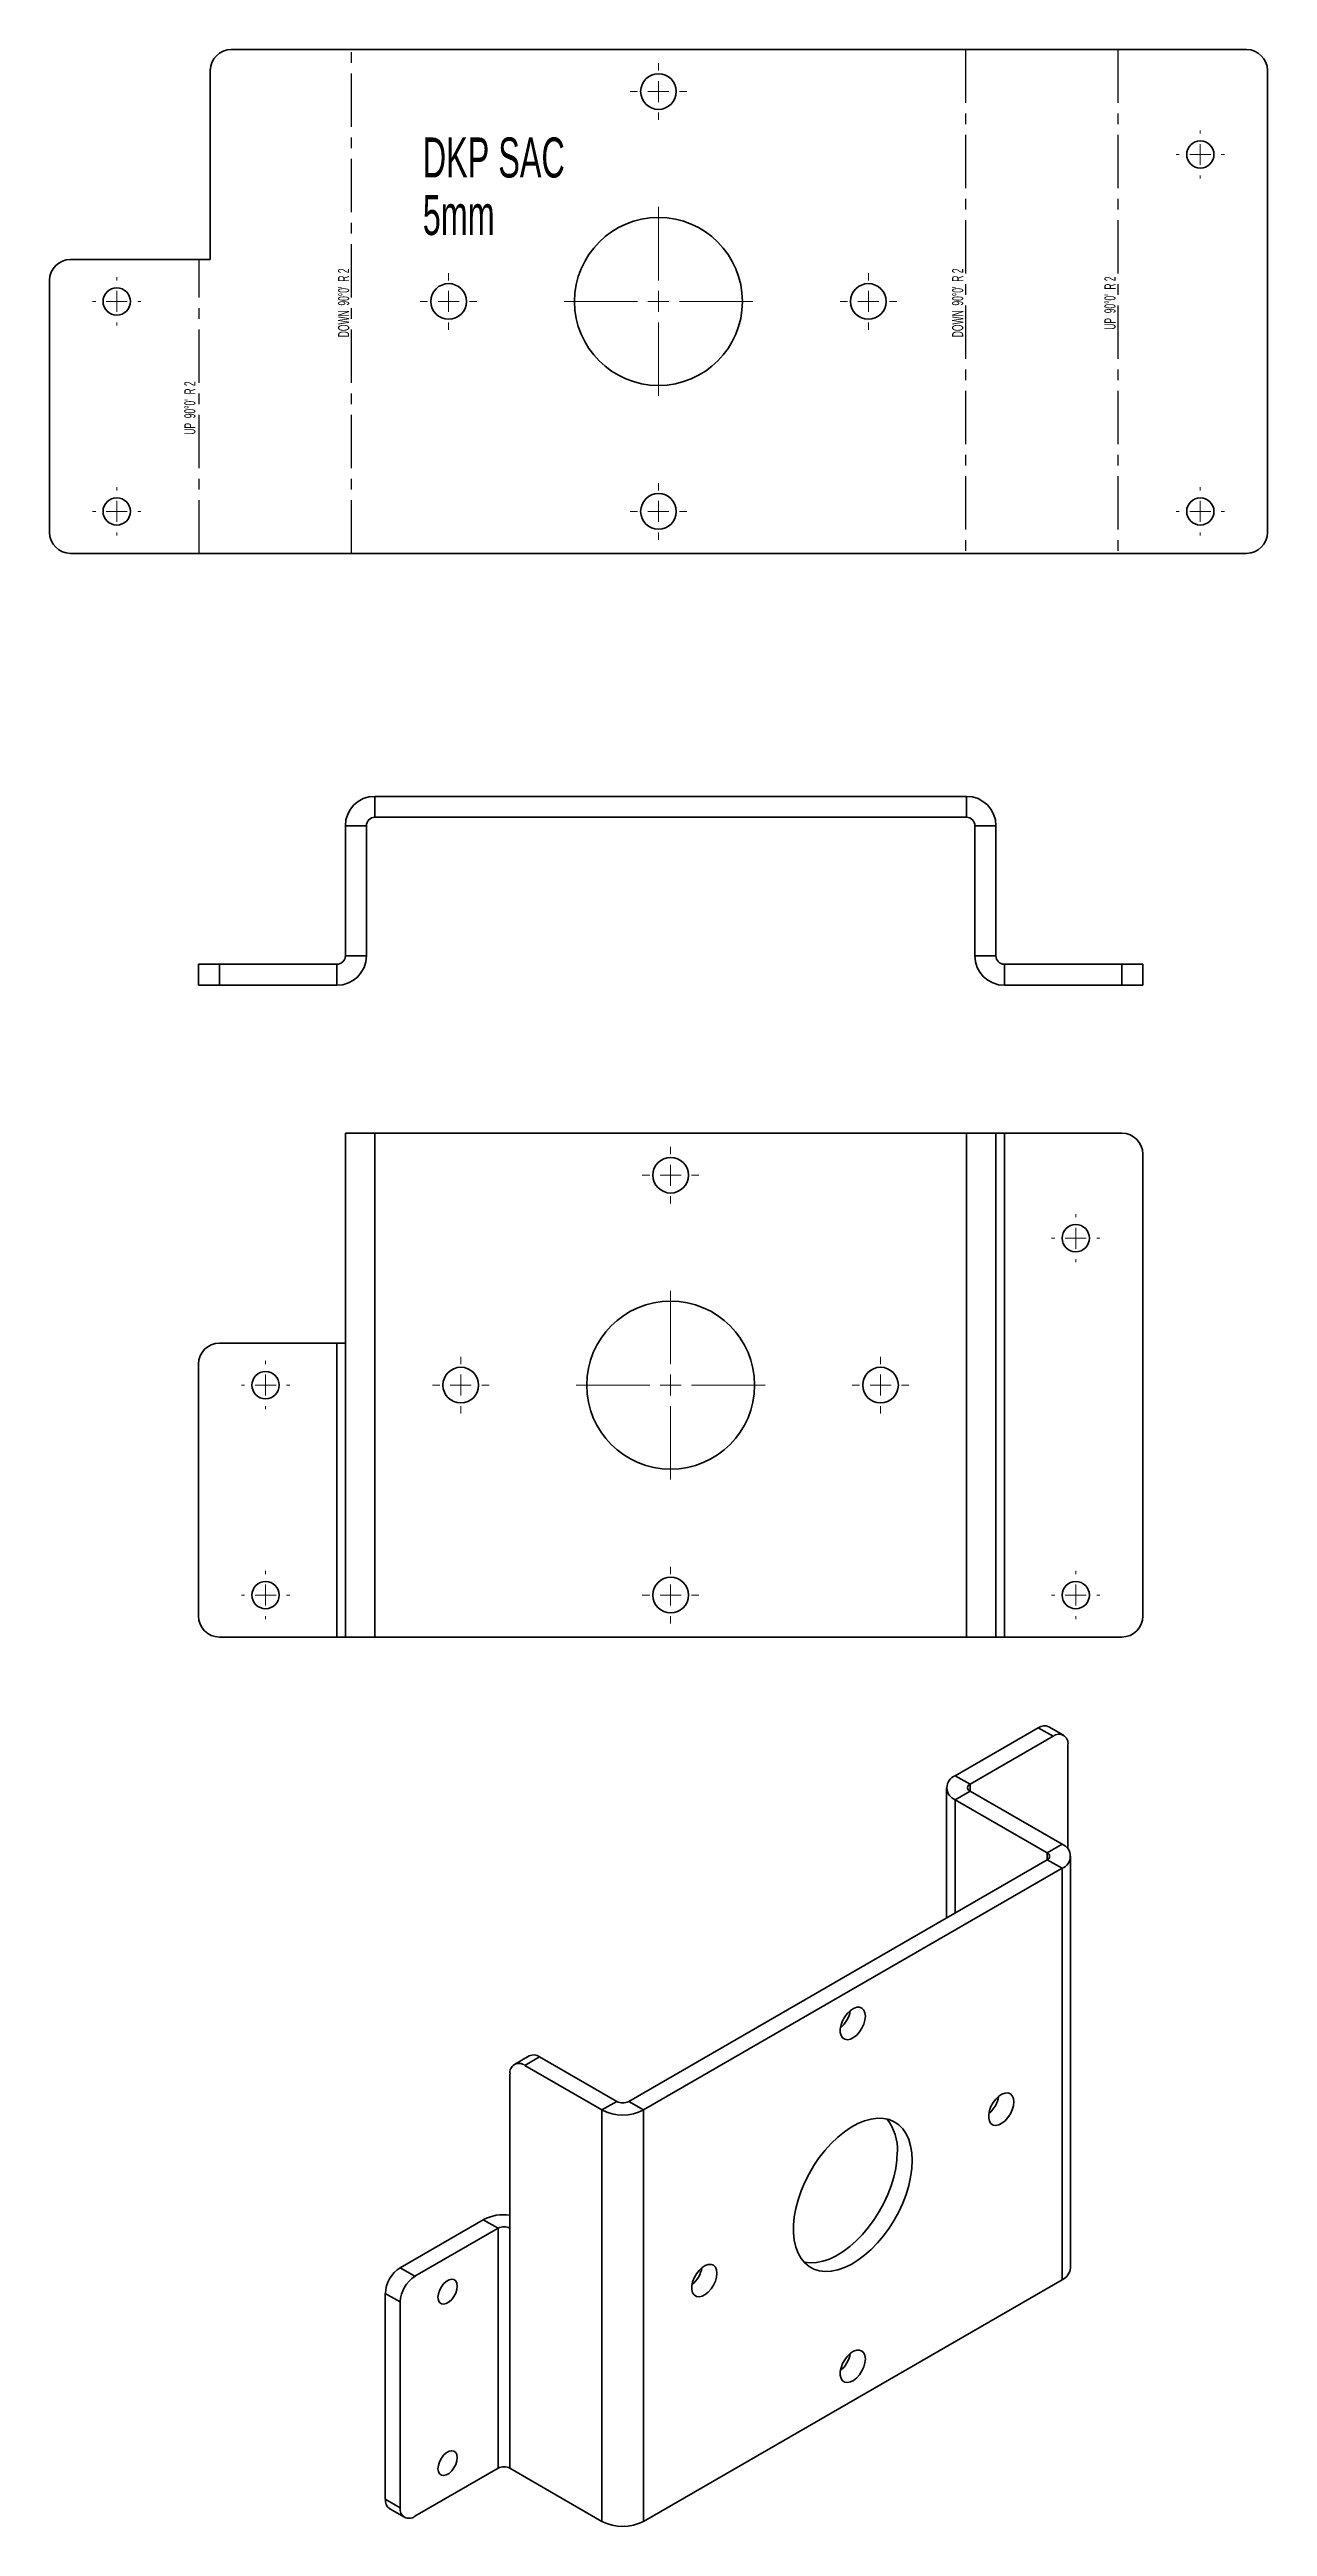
# Model space of a CAD drawing. Header units: millimetres. Extents: x -329 to -39, y -382 to 208.
import ezdxf

# ---------------------------------------------------------------- set-up
doc = ezdxf.new("R2010")
doc.units = ezdxf.units.MM
doc.linetypes.add('CENTERX2', pattern=[20.32, 12.7, -2.54, 2.54, -2.54])
doc.styles.add('SLDTEXTSTYLE0', font='TXT', dxfattribs={"width": 0.5675})
doc.styles.add('SLDTEXTSTYLE1', font='TXT', dxfattribs={"width": 0.572187})
doc.styles.add('SLDTEXTSTYLE2', font='TXT', dxfattribs={"width": 0.605})

# ---------------------------------------------------------------- blocks, each defined once
blk = doc.blocks.new('SW_NOTE_0')
at = {"color": 0, "linetype": 'Continuous', "lineweight": 0, "char_height": 9.525, "attachment_point": 1, "style": 'SLDTEXTSTYLE2'}
for s, insert in [('DKP SAC', (0, 12.28)), ('5mm', (0, -1.42))]:
    blk.add_mtext(s, dxfattribs=dict(at, insert=insert))
blk = doc.blocks.new('SW_CENTERMARKSYMBOL_0')
at = {"color": 0, "linetype": 'Continuous', "lineweight": 18}
for p, q in [((0, 5), (0, 6.75)), ((-5, 0), (-6.75, 0)), ((0, 0), (-2.5, 0)), ((0, 0), (0, 2.5)), ((0, 0), (0, -2.5)), ((0, 0), (2.5, 0)), ((5, 0), (6.75, 0)), ((0, -5), (0, -6.75))]:
    blk.add_line(p, q, dxfattribs=at)
blk = doc.blocks.new('SW_CENTERMARKSYMBOL_1')
at = {"color": 0, "linetype": 'Continuous', "lineweight": 18}
for p, q in [((0, 5), (0, 6.75)), ((-5, 0), (-6.75, 0)), ((0, 0), (-2.5, 0)), ((0, 0), (0, 2.5)), ((0, 0), (0, -2.5)), ((0, 0), (2.5, 0)), ((5, 0), (6.75, 0)), ((0, -5), (0, -6.75))]:
    blk.add_line(p, q, dxfattribs=at)
blk = doc.blocks.new('SW_CENTERMARKSYMBOL_2')
at = {"color": 0, "linetype": 'Continuous', "lineweight": 18}
for p, q in [((0, 5), (0, 6.75)), ((-5, 0), (-6.75, 0)), ((0, 0), (-2.5, 0)), ((0, 0), (0, 2.5)), ((0, 0), (0, -2.5)), ((0, 0), (2.5, 0)), ((5, 0), (6.75, 0)), ((0, -5), (0, -6.75))]:
    blk.add_line(p, q, dxfattribs=at)
blk = doc.blocks.new('SW_CENTERMARKSYMBOL_3')
at = {"color": 0, "linetype": 'Continuous', "lineweight": 18}
for p, q in [((0, 5), (0, 6.75)), ((-5, 0), (-6.75, 0)), ((0, 0), (-2.5, 0)), ((0, 0), (0, 2.5)), ((0, 0), (0, -2.5)), ((0, 0), (2.5, 0)), ((5, 0), (6.75, 0)), ((0, -5), (0, -6.75))]:
    blk.add_line(p, q, dxfattribs=at)
blk = doc.blocks.new('SW_CENTERMARKSYMBOL_4')
at = {"color": 0, "linetype": 'Continuous', "lineweight": 18}
for p, q in [((0, 5), (0, 22.5)), ((-5, 0), (-22.5, 0)), ((0, 0), (-2.5, 0)), ((0, 0), (0, 2.5)), ((0, 0), (0, -2.5)), ((0, 0), (2.5, 0)), ((5, 0), (22.5, 0)), ((0, -5), (0, -22.5))]:
    blk.add_line(p, q, dxfattribs=at)
blk = doc.blocks.new('SW_CENTERMARKSYMBOL_5')
at = {"color": 0, "linetype": 'Continuous', "lineweight": 18}
for p, q in [((-5, 0), (-5.75, 0)), ((0, 0), (-2.5, 0)), ((0, 5), (0, 5.75)), ((0, 0), (0, 2.5)), ((0, 0), (0, -2.5)), ((0, 0), (2.5, 0)), ((5, 0), (5.75, 0)), ((0, -5), (0, -5.75))]:
    blk.add_line(p, q, dxfattribs=at)
blk = doc.blocks.new('SW_CENTERMARKSYMBOL_6')
at = {"color": 0, "linetype": 'Continuous', "lineweight": 18}
for p, q in [((-5, 0), (-5.75, 0)), ((0, 0), (-2.5, 0)), ((0, 5), (0, 5.75)), ((0, 0), (0, 2.5)), ((0, 0), (0, -2.5)), ((0, 0), (2.5, 0)), ((5, 0), (5.75, 0)), ((0, -5), (0, -5.75))]:
    blk.add_line(p, q, dxfattribs=at)
blk = doc.blocks.new('SW_CENTERMARKSYMBOL_7')
at = {"color": 0, "linetype": 'Continuous', "lineweight": 18}
for p, q in [((-5, 0), (-5.75, 0)), ((0, 0), (-2.5, 0)), ((0, 5), (0, 5.75)), ((0, 0), (0, 2.5)), ((0, 0), (0, -2.5)), ((0, 0), (2.5, 0)), ((5, 0), (5.75, 0)), ((0, -5), (0, -5.75))]:
    blk.add_line(p, q, dxfattribs=at)
blk = doc.blocks.new('SW_CENTERMARKSYMBOL_8')
at = {"color": 0, "linetype": 'Continuous', "lineweight": 18}
for p, q in [((-5, 0), (-5.75, 0)), ((0, 0), (-2.5, 0)), ((0, 5), (0, 5.75)), ((0, 0), (0, 2.5)), ((0, 0), (0, -2.5)), ((0, 0), (2.5, 0)), ((5, 0), (5.75, 0)), ((0, -5), (0, -5.75))]:
    blk.add_line(p, q, dxfattribs=at)
blk = doc.blocks.new('SW_CENTERMARKSYMBOL_9')
at = {"color": 0, "linetype": 'Continuous', "lineweight": 18}
for p, q in [((0, 5), (0, 6.75)), ((-5, 0), (-6.75, 0)), ((0, 0), (-2.5, 0)), ((0, 0), (0, 2.5)), ((0, 0), (0, -2.5)), ((0, 0), (2.5, 0)), ((5, 0), (6.75, 0)), ((0, -5), (0, -6.75))]:
    blk.add_line(p, q, dxfattribs=at)
blk = doc.blocks.new('SW_CENTERMARKSYMBOL_10')
at = {"color": 0, "linetype": 'Continuous', "lineweight": 18}
for p, q in [((0, 5), (0, 6.75)), ((-5, 0), (-6.75, 0)), ((0, 0), (-2.5, 0)), ((0, 0), (0, 2.5)), ((0, 0), (0, -2.5)), ((0, 0), (2.5, 0)), ((5, 0), (6.75, 0)), ((0, -5), (0, -6.75))]:
    blk.add_line(p, q, dxfattribs=at)
blk = doc.blocks.new('SW_CENTERMARKSYMBOL_11')
at = {"color": 0, "linetype": 'Continuous', "lineweight": 18}
for p, q in [((0, 5), (0, 6.75)), ((-5, 0), (-6.75, 0)), ((0, 0), (-2.5, 0)), ((0, 0), (0, 2.5)), ((0, 0), (0, -2.5)), ((0, 0), (2.5, 0)), ((5, 0), (6.75, 0)), ((0, -5), (0, -6.75))]:
    blk.add_line(p, q, dxfattribs=at)
blk = doc.blocks.new('SW_CENTERMARKSYMBOL_12')
at = {"color": 0, "linetype": 'Continuous', "lineweight": 18}
for p, q in [((0, 5), (0, 6.75)), ((-5, 0), (-6.75, 0)), ((0, 0), (-2.5, 0)), ((0, 0), (0, 2.5)), ((0, 0), (0, -2.5)), ((0, 0), (2.5, 0)), ((5, 0), (6.75, 0)), ((0, -5), (0, -6.75))]:
    blk.add_line(p, q, dxfattribs=at)
blk = doc.blocks.new('SW_CENTERMARKSYMBOL_13')
at = {"color": 0, "linetype": 'Continuous', "lineweight": 18}
for p, q in [((0, 5), (0, 22.5)), ((-5, 0), (-22.5, 0)), ((0, 0), (-2.5, 0)), ((0, 0), (0, 2.5)), ((0, 0), (0, -2.5)), ((0, 0), (2.5, 0)), ((5, 0), (22.5, 0)), ((0, -5), (0, -22.5))]:
    blk.add_line(p, q, dxfattribs=at)
blk = doc.blocks.new('SW_CENTERMARKSYMBOL_14')
at = {"color": 0, "linetype": 'Continuous', "lineweight": 18}
for p, q in [((-5, 0), (-5.75, 0)), ((0, 0), (-2.5, 0)), ((0, 5), (0, 5.75)), ((0, 0), (0, 2.5)), ((0, 0), (0, -2.5)), ((0, 0), (2.5, 0)), ((5, 0), (5.75, 0)), ((0, -5), (0, -5.75))]:
    blk.add_line(p, q, dxfattribs=at)
blk = doc.blocks.new('SW_CENTERMARKSYMBOL_15')
at = {"color": 0, "linetype": 'Continuous', "lineweight": 18}
for p, q in [((-5, 0), (-5.75, 0)), ((0, 0), (-2.5, 0)), ((0, 5), (0, 5.75)), ((0, 0), (0, 2.5)), ((0, 0), (0, -2.5)), ((0, 0), (2.5, 0)), ((5, 0), (5.75, 0)), ((0, -5), (0, -5.75))]:
    blk.add_line(p, q, dxfattribs=at)
blk = doc.blocks.new('SW_CENTERMARKSYMBOL_16')
at = {"color": 0, "linetype": 'Continuous', "lineweight": 18}
for p, q in [((-5, 0), (-5.75, 0)), ((0, 0), (-2.5, 0)), ((0, 5), (0, 5.75)), ((0, 0), (0, 2.5)), ((0, 0), (0, -2.5)), ((0, 0), (2.5, 0)), ((5, 0), (5.75, 0)), ((0, -5), (0, -5.75))]:
    blk.add_line(p, q, dxfattribs=at)
blk = doc.blocks.new('SW_CENTERMARKSYMBOL_17')
at = {"color": 0, "linetype": 'Continuous', "lineweight": 18}
for p, q in [((-5, 0), (-5.75, 0)), ((0, 0), (-2.5, 0)), ((0, 5), (0, 5.75)), ((0, 0), (0, 2.5)), ((0, 0), (0, -2.5)), ((0, 0), (2.5, 0)), ((5, 0), (5.75, 0)), ((0, -5), (0, -5.75))]:
    blk.add_line(p, q, dxfattribs=at)

msp = doc.modelspace()

# ---------------------------------------------------------------- linework, layer by layer
at = {"color": 7, "linetype": 'Continuous', "lineweight": 35}
for p, q in [((-44.03, 207.63), (-285.91, 207.63)), ((-290.91, 202.63), (-290.91, 157.63)), ((-39.03, 202.63), (-39.03, 92.63)), ((-290.91, 157.63), (-324.2, 157.63)), ((-329.2, 152.63), (-329.2, 92.63)), ((-44.03, 87.63), (-324.2, 87.63)), ((-251.72, 29.77), (-251.72, 24.77)), ((-110.72, 29.77), (-251.72, 29.77)), ((-110.72, 24.77), (-110.72, 29.77)), ((-110.72, 24.77), (-251.72, 24.77)), ((-253.72, 22.77), (-258.72, 22.77)), ((-258.72, 22.77), (-258.72, -8.23)), ((-253.72, 22.77), (-253.72, -8.23)), ((-103.72, 22.77), (-108.72, 22.77)), ((-108.72, -8.23), (-108.72, 22.77)), ((-103.72, -8.23), (-103.72, 22.77)), ((-293.72, -15.23), (-293.72, -10.23)), ((-293.72, -10.23), (-288.72, -10.23)), ((-288.72, -10.23), (-288.72, -15.23)), ((-260.72, -10.23), (-288.72, -10.23)), ((-260.72, -15.23), (-260.72, -10.23)), ((-258.72, -8.23), (-253.72, -8.23)), ((-108.72, -8.23), (-103.72, -8.23)), ((-101.72, -10.23), (-101.72, -15.23)), ((-73.72, -10.23), (-101.72, -10.23)), ((-73.72, -15.23), (-73.72, -10.23)), ((-73.72, -10.23), (-68.72, -10.23)), ((-68.72, -10.23), (-68.72, -15.23)), ((-288.72, -15.23), (-293.72, -15.23)), ((-260.72, -15.23), (-288.72, -15.23)), ((-73.72, -15.23), (-101.72, -15.23)), ((-68.72, -15.23), (-73.72, -15.23)), ((-258.72, -50.46), (-258.72, -170.46)), ((-251.72, -50.46), (-258.72, -50.46)), ((-251.72, -50.46), (-251.72, -170.46)), ((-110.72, -50.46), (-251.72, -50.46)), ((-110.72, -50.46), (-110.72, -170.46)), ((-103.72, -50.46), (-110.72, -50.46)), ((-103.72, -50.46), (-103.72, -170.46)), ((-101.72, -50.46), (-103.72, -50.46)), ((-101.72, -50.46), (-101.72, -170.46)), ((-73.72, -50.46), (-101.72, -50.46)), ((-68.72, -55.46), (-68.72, -165.46)), ((-293.72, -105.46), (-293.72, -165.46)), ((-288.72, -100.46), (-260.72, -100.46)), ((-260.72, -100.46), (-260.72, -170.46)), ((-260.72, -100.46), (-258.72, -100.46)), ((-260.72, -170.46), (-288.72, -170.46)), ((-258.72, -170.46), (-260.72, -170.46)), ((-251.72, -170.46), (-258.72, -170.46)), ((-110.72, -170.46), (-251.72, -170.46)), ((-103.72, -170.46), (-110.72, -170.46)), ((-101.72, -170.46), (-103.72, -170.46)), ((-73.72, -170.46), (-101.72, -170.46)), ((-93.63, -192.06), (-113.43, -203.49)), ((-90.1, -194.1), (-109.9, -205.53)), ((-90.1, -194.1), (-93.63, -192.06)), ((-87.6, -193.85), (-91.13, -191.81)), ((-86.56, -196.14), (-86.56, -220.99)), ((-115.48, -206.34), (-115.48, -237.33)), ((-113.43, -203.49), (-109.9, -205.53)), ((-109.9, -205.53), (-109.9, -207.16)), ((-109.9, -207.16), (-113.43, -209.2)), ((-113.43, -209.2), (-113.43, -236.14)), ((-113.43, -209.2), (-91.51, -221.86)), ((-109.9, -207.16), (-87.98, -219.82)), ((-91.51, -223.49), (-191.21, -281.05)), ((-91.51, -221.86), (-87.98, -219.82)), ((-91.51, -221.86), (-91.51, -223.49)), ((-87.98, -225.53), (-91.51, -223.49)), ((-85.93, -320.66), (-85.93, -222.67)), ((-87.98, -225.53), (-187.68, -283.09)), ((-87.98, -225.53), (-87.98, -323.52)), ((-214.93, -270.19), (-218.46, -272.23)), ((-212.43, -270.43), (-215.96, -272.47)), ((-194.04, -281.05), (-212.43, -270.43)), ((-219.5, -274.52), (-219.5, -311.26)), ((-197.58, -283.09), (-215.96, -272.47)), ((-197.58, -283.09), (-194.04, -281.05)), ((-197.58, -283.09), (-197.58, -381.07)), ((-191.21, -281.05), (-187.68, -283.09)), ((-187.68, -283.09), (-187.68, -381.07)), ((-245.66, -320.65), (-225.86, -309.22)), ((-242.13, -322.69), (-222.33, -311.26)), ((-225.86, -309.22), (-222.33, -311.26)), ((-222.33, -311.26), (-222.33, -368.42)), ((-219.5, -311.26), (-219.5, -368.42)), ((-245.66, -320.65), (-242.13, -322.69)), ((-87.98, -323.52), (-187.68, -381.07)), ((-245.66, -328.81), (-249.2, -326.77)), ((-249.2, -326.77), (-249.2, -375.76)), ((-245.66, -328.81), (-245.66, -377.81)), ((-222.33, -368.42), (-242.13, -379.85)), ((-197.58, -381.07), (-219.5, -368.42)), ((-249.2, -375.76), (-245.66, -377.81)), ((-248.16, -378.05), (-244.63, -380.09))]:
    msp.add_line(p, q, dxfattribs=at)
at = {"color": 7, "linetype": 'CENTERX2'}
for p, q in [((-257.26, 87.63), (-257.26, 207.63)), ((-110.97, 207.63), (-110.97, 87.63)), ((-74.68, 207.63), (-74.68, 87.63)), ((-293.56, 87.63), (-293.56, 157.63))]:
    msp.add_line(p, q, dxfattribs=at)
at = {"color": 7, "linetype": 'Continuous', "lineweight": 35, "flags": 128}
for points in [[(-134.82, -260.74), (-134.92, -259.93), (-135.19, -259.28), (-135.64, -258.83), (-136.22, -258.61), (-136.9, -258.64), (-137.64, -258.9), (-138.39, -259.39), (-139.11, -260.07), (-139.74, -260.91), (-140.26, -261.84), (-140.62, -262.81), (-140.81, -263.76), (-140.81, -264.63), (-140.62, -265.36), (-140.26, -265.92), (-139.74, -266.25), (-139.11, -266.35), (-138.39, -266.21), (-137.64, -265.83), (-136.9, -265.24), (-136.22, -264.47), (-135.64, -263.58), (-135.19, -262.63), (-134.92, -261.66), (-134.82, -260.74)], [(-99.47, -281.16), (-99.56, -280.35), (-99.84, -279.7), (-100.28, -279.25), (-100.86, -279.03), (-101.54, -279.05), (-102.28, -279.32), (-103.04, -279.81), (-103.75, -280.49), (-104.39, -281.32), (-104.9, -282.25), (-105.27, -283.23), (-105.45, -284.18), (-105.45, -285.05), (-105.27, -285.78), (-104.9, -286.33), (-104.39, -286.67), (-103.75, -286.77), (-103.04, -286.62), (-102.28, -286.25), (-101.54, -285.66), (-100.86, -284.89), (-100.28, -284), (-99.84, -283.04), (-99.56, -282.07), (-99.47, -281.16)], [(-123.69, -295.14), (-123.78, -293.33), (-124.05, -291.65), (-124.51, -290.12), (-125.14, -288.77), (-125.93, -287.6), (-126.88, -286.64), (-127.97, -285.9), (-129.19, -285.38), (-130.52, -285.1), (-131.95, -285.05), (-133.46, -285.25), (-135.02, -285.67), (-136.62, -286.33), (-138.23, -287.21), (-139.84, -288.3), (-141.42, -289.58), (-142.96, -291.04), (-144.43, -292.67), (-145.81, -294.43), (-147.09, -296.31), (-148.25, -298.27), (-149.27, -300.31), (-150.14, -302.38), (-150.85, -304.46), (-151.4, -306.53), (-151.76, -308.56), (-151.95, -310.52), (-151.95, -312.38), (-151.76, -314.13), (-151.4, -315.74), (-150.85, -317.18), (-150.14, -318.44), (-149.27, -319.5), (-148.25, -320.36), (-147.09, -320.99), (-145.81, -321.39), (-144.43, -321.55), (-142.96, -321.48), (-141.42, -321.17), (-139.84, -320.63), (-138.23, -319.86), (-136.62, -318.87), (-135.02, -317.69), (-133.46, -316.31), (-131.95, -314.76), (-130.52, -313.07), (-129.19, -311.25), (-127.97, -309.32), (-126.88, -307.32), (-125.93, -305.26), (-125.14, -303.18), (-124.51, -301.1), (-124.05, -299.05), (-123.78, -297.05), (-123.69, -295.14)], [(-149.44, -319.33), (-149.35, -319.35), (-147.96, -319.51), (-146.49, -319.44), (-144.96, -319.13), (-143.38, -318.59), (-141.77, -317.82), (-140.15, -316.83), (-138.55, -315.64), (-136.99, -314.27), (-135.49, -312.72), (-134.06, -311.03), (-132.73, -309.21), (-131.51, -307.28), (-130.41, -305.28), (-129.47, -303.22), (-128.67, -301.14), (-128.04, -299.06), (-127.59, -297.01), (-127.31, -295.01), (-127.22, -293.1)], [(-232.05, -325.04), (-232.14, -324.34), (-232.41, -323.81), (-232.84, -323.49), (-233.39, -323.4), (-234.02, -323.55), (-234.67, -323.93), (-235.3, -324.5), (-235.85, -325.23), (-236.28, -326.05), (-236.55, -326.89), (-236.65, -327.69), (-236.55, -328.39), (-236.28, -328.92), (-235.85, -329.24), (-235.3, -329.33), (-234.67, -329.18), (-234.02, -328.8), (-233.39, -328.23), (-232.84, -327.5), (-232.41, -326.68), (-232.14, -325.84), (-232.05, -325.04)], [(-170.18, -321.98), (-170.27, -321.17), (-170.55, -320.52), (-170.99, -320.07), (-171.57, -319.85), (-172.25, -319.87), (-172.99, -320.14), (-173.75, -320.63), (-174.46, -321.31), (-175.1, -322.14), (-175.61, -323.07), (-175.98, -324.05), (-176.16, -325), (-176.16, -325.87), (-175.98, -326.6), (-175.61, -327.15), (-175.1, -327.49), (-174.46, -327.59), (-173.75, -327.45), (-172.99, -327.07), (-172.25, -326.48), (-171.57, -325.71), (-170.99, -324.82), (-170.55, -323.86), (-170.27, -322.89), (-170.18, -321.98)], [(-134.82, -342.39), (-134.92, -341.58), (-135.19, -340.94), (-135.64, -340.49), (-136.22, -340.27), (-136.9, -340.29), (-137.64, -340.56), (-138.39, -341.04), (-139.11, -341.73), (-139.74, -342.56), (-140.26, -343.49), (-140.62, -344.46), (-140.81, -345.41), (-140.81, -346.28), (-140.62, -347.02), (-140.26, -347.57), (-139.74, -347.91), (-139.11, -348.01), (-138.39, -347.86), (-137.64, -347.48), (-136.9, -346.89), (-136.22, -346.13), (-135.64, -345.24), (-135.19, -344.28), (-134.92, -343.31), (-134.82, -342.39)], [(-232.05, -365.86), (-232.14, -365.17), (-232.41, -364.64), (-232.84, -364.32), (-233.39, -364.23), (-234.02, -364.38), (-234.67, -364.75), (-235.3, -365.33), (-235.85, -366.05), (-236.28, -366.87), (-236.55, -367.72), (-236.65, -368.52), (-236.55, -369.21), (-236.28, -369.74), (-235.85, -370.07), (-235.3, -370.16), (-234.67, -370.01), (-234.02, -369.63), (-233.39, -369.05), (-232.84, -368.33), (-232.41, -367.51), (-232.14, -366.67), (-232.05, -365.86)]]:
    msp.add_lwpolyline(points, dxfattribs=at)
at = {"color": 7, "linetype": 'Continuous', "lineweight": 35}
for centre, radius in [((-184.12, 197.63), 4.25), ((-55.03, 182.63), 3.25), ((-184.12, 147.63), 20), ((-313.2, 147.63), 3.25), ((-234.12, 147.63), 4.25), ((-134.12, 147.63), 4.25), ((-313.2, 97.63), 3.25), ((-184.12, 97.63), 4.25), ((-55.03, 97.63), 3.25), ((-181.22, -60.46), 4.25), ((-84.72, -75.46), 3.25), ((-181.22, -110.46), 20), ((-277.72, -110.46), 3.25), ((-231.22, -110.46), 4.25), ((-131.22, -110.46), 4.25), ((-277.72, -160.46), 3.25), ((-181.22, -160.46), 4.25), ((-84.72, -160.46), 3.25)]:
    msp.add_circle(centre, radius, dxfattribs=at)
for centre, radius, start, end in [((-285.91, 202.63), 5, 90, 180), ((-44.03, 202.63), 5, 0, 90), ((-324.2, 152.63), 5, 90, 180), ((-324.2, 92.63), 5, 180, 270), ((-44.03, 92.63), 5, 270, 0), ((-251.72, 22.77), 7, 90, 180), ((-110.72, 22.77), 7, 0, 90), ((-251.72, 22.77), 2, 90, 180), ((-110.72, 22.77), 2, 0, 90), ((-260.72, -8.23), 2, 270, 0), ((-260.72, -8.23), 7, 270, 0), ((-101.72, -8.23), 7, 180, 270), ((-101.72, -8.23), 2, 180, 270), ((-73.72, -55.46), 5, 0, 90), ((-288.72, -105.46), 5, 90, 180), ((-288.72, -165.46), 5, 180, 270), ((-73.72, -165.46), 5, 270, 0), ((-92.17, -194.1), 2.51, 65.69288, 125.61758), ((-88.72, -195.79), 2.18, 350.78596, 129.20329), ((-112.35, -206.34), 3.06, 110.78342, 249.21658), ((-109.59, -206.34), 0.873, 110.78342, 249.21658), ((-91.82, -222.67), 0.873, 290.78342, 69.21658), ((-89.06, -222.67), 3.06, 290.78342, 69.21658), ((-145.08, -258.29), 6.76, 309.57056, 350.43482), ((-213.89, -272.48), 2.51, 54.38242, 114.30712), ((-217.34, -274.17), 2.18, 50.79671, 189.21404), ((-192.63, -273.53), 10.76, 242.60967, 297.39033), ((-192.63, -278.32), 3.07, 242.60967, 297.39033), ((-109.72, -278.7), 6.76, 309.57056, 350.43482), ((-138.47, -292.38), 11.28, 356.36239, 39.34186), ((-220.94, -318.73), 10.71, 82.26349, 117.35417), ((-220.91, -313.99), 3.07, 62.60967, 117.39033), ((-241.52, -327.12), 7.68, 122.60548, 177.39452), ((-237.99, -329.16), 7.68, 122.60548, 177.39452), ((-180.43, -319.52), 6.76, 309.57056, 350.43482), ((-89.43, -320.31), 3.52, 294.37466, 354.3052), ((-145.08, -339.94), 6.76, 309.57056, 350.43482), ((-220.91, -371.15), 3.07, 62.60967, 117.39033), ((-246.75, -376.03), 2.46, 173.70115, 234.98667), ((-243.51, -378.16), 2.18, 170.78596, 309.20329), ((-192.63, -371.52), 10.76, 242.60967, 297.39033)]:
    msp.add_arc(centre, radius, start, end, dxfattribs=at)

# ---------------------------------------------------------------- block references
at = {"color": 7, "linetype": 'Continuous', "lineweight": 18}
for name, p in [('SW_CENTERMARKSYMBOL_3', (-184.12, 197.63)), ('SW_CENTERMARKSYMBOL_5', (-55.03, 182.63)), ('SW_CENTERMARKSYMBOL_4', (-184.12, 147.63)), ('SW_CENTERMARKSYMBOL_8', (-313.2, 147.63)), ('SW_CENTERMARKSYMBOL_0', (-234.12, 147.63)), ('SW_CENTERMARKSYMBOL_1', (-134.12, 147.63)), ('SW_CENTERMARKSYMBOL_7', (-313.2, 97.63)), ('SW_CENTERMARKSYMBOL_2', (-184.12, 97.63)), ('SW_CENTERMARKSYMBOL_6', (-55.03, 97.63)), ('SW_CENTERMARKSYMBOL_12', (-181.22, -60.46)), ('SW_CENTERMARKSYMBOL_14', (-84.72, -75.46)), ('SW_CENTERMARKSYMBOL_13', (-181.22, -110.46)), ('SW_CENTERMARKSYMBOL_17', (-277.72, -110.46)), ('SW_CENTERMARKSYMBOL_9', (-231.22, -110.46)), ('SW_CENTERMARKSYMBOL_10', (-131.22, -110.46)), ('SW_CENTERMARKSYMBOL_16', (-277.72, -160.46)), ('SW_CENTERMARKSYMBOL_11', (-181.22, -160.46)), ('SW_CENTERMARKSYMBOL_15', (-84.72, -160.46))]:
    msp.add_blockref(name, p, dxfattribs=at)
at = {"color": 7, "linetype": 'Continuous', "lineweight": 0}
msp.add_blockref('SW_NOTE_0', (-240.27, 174.4), dxfattribs=at)

# ---------------------------------------------------------------- texts
at = {"color": 7, "linetype": 'Continuous', "lineweight": 0, "char_height": 2.6458, "attachment_point": 2, "rotation": 90}
for s, insert, style in [("DOWN  90°0'  R 2", (-260.46, 147.3), 'SLDTEXTSTYLE1'), ("DOWN  90°0'  R 2", (-114.17, 147.3), 'SLDTEXTSTYLE1'), ("UP  90°0'  R 2", (-77.88, 147.25), 'SLDTEXTSTYLE0'), ("UP  90°0'  R 2", (-297.09, 122.25), 'SLDTEXTSTYLE0')]:
    msp.add_mtext(s, dxfattribs=dict(at, insert=insert, style=style))

doc.saveas('drawing.dxf')
